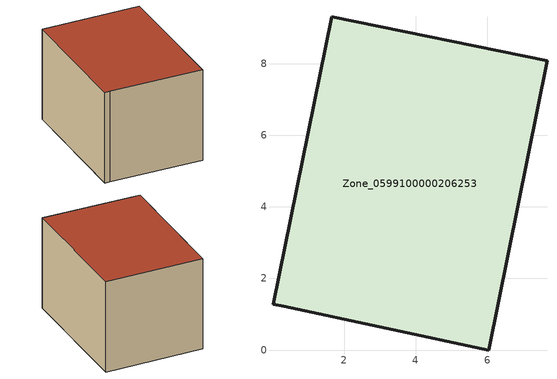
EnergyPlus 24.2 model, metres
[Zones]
Zone_0599100000206253
 floor ground (C_G): 0.01,1.28 1.65,9.31 7.67,8.09 6.04,0 0.31,1.22 z0
 wall outside (C_F): 6.04,0 7.67,8.09 1.65,9.31 0.01,1.28 0.31,1.22 6.04,0 z0:5.92
 roof outside (C_R): 1.65,9.31 0.01,1.28 0.31,1.22 6.04,0 7.67,8.09 z5.92
[BUILDING]
Pand.0599100000206253: North Axis=0; Terrain=City; Loads Convergence Tolerance Value=0.04; Temperature Convergence Tolerance Value=0.4; Solar Distribution=FullExterior; Maximum Number of Warmup Days=25; Minimum Number of Warmup Days=1
[Site:Location]
Rotterdam.The.Hague.AP_ZH_NLD Design_Conditions: Latitude=51.96; Longitude=4.45; Time Zone=1; Elevation=-4.5
[SITE:GROUNDTEMPERATURE:BUILDINGSURFACE]
18, 18, 18, 18, 18, 18, 18, 18, 18, 18, 18, 18
[MATERIAL] Thermal Absorptance=0.9; Solar Absorptance=0.7; Visible Absorptance=0.7
Name | Roughness | Thickness | Conductivity | Density | Specific Heat
G.TC.1946-1964 | MediumSmooth | 0.15 | 1 | 540 | 1210
F.TC.1946-1964 | Rough | 0.3 | 0.857143 | 1920 | 840
R.TC.1946-1964 | MediumRough | 0.2 | 0.235294 | 1500 | 1000
[CONSTRUCTION]
C_G: G.TC.1946-1964
C_F: F.TC.1946-1964
C_R: R.TC.1946-1964
[ZONE]
Zone_0599100000206253: Type=1; Multiplier=1; Ceiling Height=Autocalculate; Volume=Autocalculate; Floor Area=autocalculate; Part of Total Floor Area=Yes
[ZONEINFILTRATION:DESIGNFLOWRATE]
Infil_Zone_0599100000206253: Zone or ZoneList or Space or SpaceList=Zone_0599100000206253; Schedule=AlwaysOn; Design Flow Rate Calculation Method=Flow/Area; Flow Rate per Floor Area=0.003; Constant Term Coefficient=1; Temperature Term Coefficient=0; Velocity Term Coefficient=0; Velocity Squared Term Coefficient=0
[HVACTEMPLATE:ZONE:IDEALLOADSAIRSYSTEM]
Zone_0599100000206253: Maximum Heating Supply Air Temperature=50; Minimum Cooling Supply Air Temperature=13; Maximum Heating Supply Air Humidity Ratio=0.0156; Minimum Cooling Supply Air Humidity Ratio=0.0077; Heating Limit=NoLimit; Cooling Limit=NoLimit; Dehumidification Control Type=ConstantSensibleHeatRatio; Cooling Sensible Heat Ratio=0.7; Dehumidification Setpoint=60; Humidification Control Type=None; Humidification Setpoint=30; Outdoor Air Method=None; Outdoor Air Flow Rate per Person=0.00944; Outdoor Air Flow Rate per Zone Floor Area=0; Outdoor Air Flow Rate per Zone=0; Demand Controlled Ventilation Type=None; Outdoor Air Economizer Type=NoEconomizer; Heat Recovery Type=None; Sensible Heat Recovery Effectiveness=0.7; Latent Heat Recovery Effectiveness=0.65
[ZONECONTROL:THERMOSTAT]
ThermostatControl_Zone_0599100000206253: Zone or ZoneList=Zone_0599100000206253; Control Type Schedule=DualSetpointControlType; Control 1=Thermostat_Zone_0599100000206253; Temperature Difference Between Cutout And Setpoint=0
[THERMOSTATSETPOINT:DUALSETPOINT]
Thermostat_Zone_0599100000206253: Heating Setpoint Temperature Schedule=HeatingSetpoint_Zone_0599100000206253; Cooling Setpoint Temperature Schedule=CoolingSetpoint_Zone_0599100000206253
[SCHEDULE:COMPACT]
HeatingSetpoint_Zone_0599100000206253: Through: 12/31, For: AllDays, Until: 24:00, 21
CoolingSetpoint_Zone_0599100000206253: Through: 12/31, For: AllDays, Until: 24:00, 24
DualSetpointControlType: Through: 12/31, For: AllDays, Until: 24:00, 4
AlwaysOn: Through: 12/31, For: AllDays, Until: 24:00, 1
